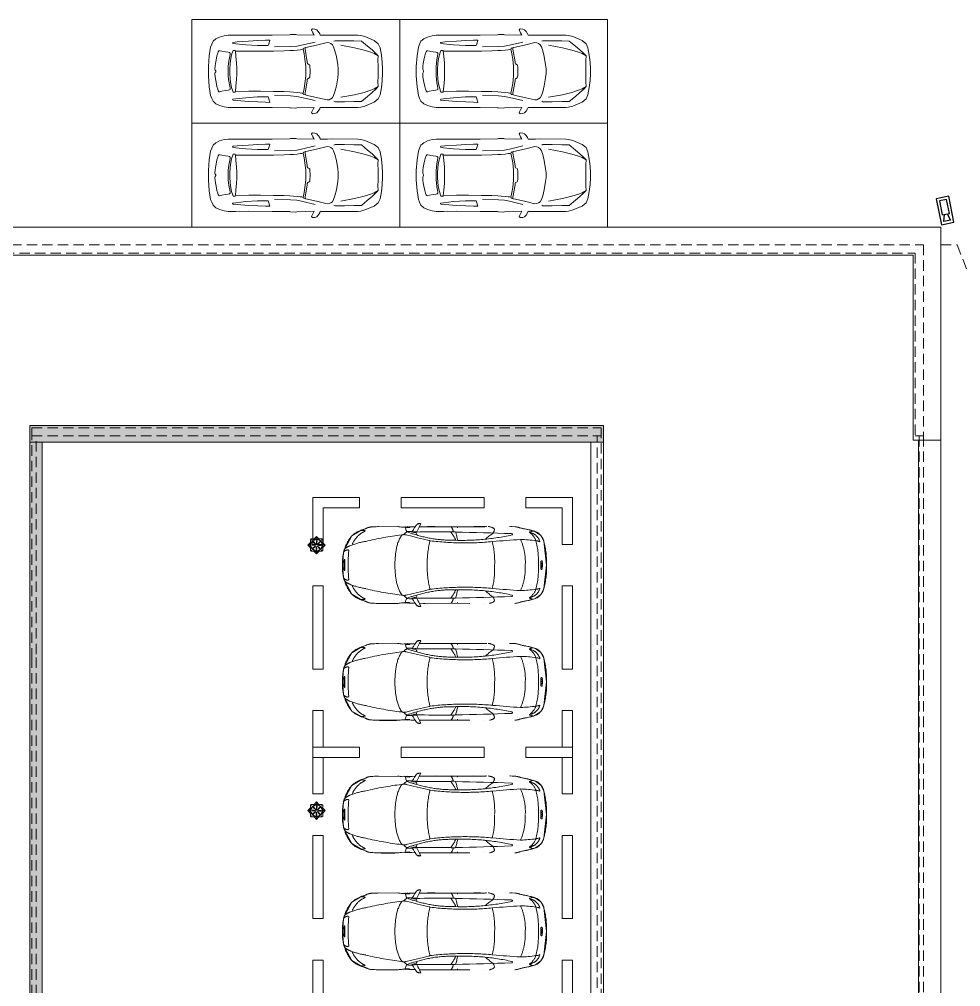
# Model space of a CAD drawing. Header units: metres. Extents: x -13933 to 152404, y -7861 to 21912.
# Drawn here: x 120472 to 122737, y 694 to 3021 of the extents above; entities that cross this region are included whole.
import ezdxf
from ezdxf.xclip import XClip

# ---------------------------------------------------------------- set-up
doc = ezdxf.new("R2010")
doc.units = ezdxf.units.M
doc.header["$LTSCALE"] = 100
doc.header["$MEASUREMENT"] = 0
doc.header["$XCLIPFRAME"] = 0
doc.linetypes.add('DOT2', pattern=[0.125, 0, -0.125])
doc.linetypes.add('HIDDEN', pattern=[0.375, 0.25, -0.125])
doc.layers.get('0').update_dxf_attribs({"color": 9, "lineweight": 9})
for name, color, linetype, lineweight in [('04', 9, 'Continuous', 9), ('06A', 9, 'Continuous', 9), ('06D', 9, 'Continuous', 9), ('20', 9, 'DOT2', 9), ('E-HARİCİ KAMERA', 7, 'Continuous', 30)]:
    doc.layers.add(name, color=color, linetype=linetype, lineweight=lineweight)

# ---------------------------------------------------------------- blocks, each defined once
blk = doc.blocks.new('p-araba-10')
for points in [[(-193.8, -2.4), (-193.8, 5.3), (-192.9, 22.2), (-191.1, 38.9), (-187.6, 56.6), (-183.4, 66.4), (-173.9, 74.2), (-151.3, 83.5), (-141.2, 86.3), (-134.5, 87.1), (-72.5, 87.3), (-61.4, 87), (-45.8, 86.8), (-44, 86.7), (-42.5, 90.5), (-39.1, 95.9), (-35.3, 99.6), (-31.2, 101.5), (-25.1, 101.9), (-22.6, 99.4), (-26, 92.8), (-28.4, 88.2), (-29.2, 86.7), (12.7, 87.6), (14.7, 88.4), (27.6, 88.2), (29.7, 87.5), (71.7, 87.1), (127.9, 86.7), (160, 87.2), (177.5, 87.1), (187.3, 85.7), (198.4, 82.4), (207, 78), (214.1, 72.2), (217.1, 65), (220, 58.1), (223.2, 37.3), (225, 11.2), (225, -11.2), (223.2, -37.3), (220, -58.1), (217.1, -65), (214.1, -72.2), (207, -78), (198.4, -82.4), (187.3, -85.7), (177.5, -87.1), (160, -87.2), (127.9, -86.7), (71.7, -87.1), (29.7, -87.5), (27.6, -88.2), (14.7, -88.4), (12.7, -87.6), (-29.2, -86.7), (-28.4, -88.2), (-26, -92.8), (-22.6, -99.4), (-25.1, -101.9), (-31.2, -101.5), (-35.3, -99.6), (-39.1, -95.9), (-42.5, -90.5), (-44, -86.7), (-45.8, -86.8), (-61.4, -87), (-72.5, -87.3), (-134.5, -87.1), (-141.2, -86.3), (-151.3, -83.5), (-173.9, -74.2), (-183.4, -66.4), (-187.6, -56.6), (-191.1, -38.9), (-192.9, -22.2), (-193.8, -5.3), (-193.8, 2.4)], [(-93, -62.5), (-126.3, -56.3), (-149.5, -50.6), (-165.5, -45.6), (-173.7, -42.3), (-183.5, -36.9), (-182.7, -25.6), (-183.2, -12.4), (-183.2, 0.2), (-183.2, 12.8), (-182.7, 26), (-183.5, 37.3), (-177.8, 43), (-168.5, 51.5), (-157.6, 60.6), (-142.7, 72.8), (-124.7, 73.2), (-102, 73.6), (-79.4, 73.7), (-76.8, 72.4)], [(66.2, 58.6), (27.5, 59.4), (12.7, 60.6), (0.9, 62.9), (-31.5, 70.4)], [(-93, 62.8), (-126.3, 56.7), (-149.5, 51), (-165.5, 45.9), (-173.7, 42.6), (-183.5, 37.3), (-182.7, 26), (-183.2, 12.8), (-183.2, 0.2), (-183.2, -12.4), (-182.7, -25.6), (-183.5, -36.9), (-177.8, -42.6), (-168.5, -51.2), (-157.6, -60.2), (-142.7, -72.5), (-124.7, -72.9), (-102, -73.2), (-79.4, -73.3), (-76.8, -72.1)], [(-8.3, -56.7), (-13.4, -57.9), (-38.1, -63.5), (-60.3, -68.8), (-64.9, -68.3), (-69.3, -66.4), (-73, -63.6), (-75.8, -58.3), (-79.1, -49.2), (-82.8, -35.3), (-86.1, -15.4), (-87, -5.3), (-87, 0.2), (-87, 5.7), (-86.1, 15.7), (-82.8, 35.6), (-79.1, 49.6), (-75.8, 58.7), (-73, 63.9), (-69.3, 66.8), (-64.9, 68.6), (-60.3, 69.2), (-38.1, 63.8), (-13.4, 58.2), (-8.3, 57)], [(-2.5, -52.9), (-3.1, -54.6), (-4.3, -55.5), (-8.3, -56.7), (-7.3, -54.5), (-7.2, -52.8), (-12.4, -22.8), (-12.7, -19.8), (-13.7, -17.7), (-17.5, -15.6), (-18.7, -14.2), (-19.1, -9.7), (-19.2, -3.2), (-19.2, 0.2), (-19.2, 3.5), (-19.1, 10), (-18.7, 14.5), (-17.5, 15.9), (-13.7, 18.1), (-12.7, 20.1), (-12.4, 23.1), (-7.2, 53.1), (-7.3, 54.8), (-8.3, 57), (-4.3, 55.8), (-3.1, 54.9), (-2.5, 53.3)], [(160.4, 48.6), (128, 48.3), (99.7, 48.3), (68.4, 48.6), (43.2, 49.2), (29.3, 49.7), (20.9, 50.2), (11.4, 51.1), (4.3, 52), (0.7, 52.6), (-2.5, 53.3), (-3.4, 49.8), (-4.9, 41.7), (-6.9, 29.6), (-9.1, 11.9), (-9.1, 2.6), (-9.1, 0.2), (-9.1, -2.2), (-9.1, -11.6), (-6.9, -29.3), (-4.9, -41.4), (-3.4, -49.4), (-2.5, -52.9), (0.7, -52.2), (4.3, -51.7), (11.4, -50.8), (20.9, -49.9), (29.3, -49.3), (43.2, -48.9), (68.4, -48.3), (99.7, -47.9), (128, -47.9), (160.4, -48.3)], [(66.2, -58.2), (27.5, -59), (12.7, -60.3), (0.9, -62.6), (-31.5, -70.1)]]:
    blk.add_lwpolyline(points)
for points in [[(159.5, 66.3), (166.1, 67.2), (167.1, 68.6), (165.9, 69.6), (156.3, 70.9), (128.7, 72.7), (106.1, 73.8), (87.7, 74.9), (77.7, 75), (77.4, 74.3), (80.3, 64), (81.1, 62.1), (83.3, 61.7), (106.9, 62), (135.6, 63.8)], [(169.6, -39.3), (171.3, -30.3), (172.9, -18.6), (173.8, -4.4), (173.8, 0.2), (173.8, 4.7), (172.9, 19), (171.3, 30.6), (169.6, 39.6), (166.8, 48.4), (165.8, 50.4), (160.6, 50.4), (160.4, 48.6), (159, 36.5), (157.5, 19.4), (157, 8.1), (157, 0.2), (157, -7.8), (157.5, -19.1), (159, -36.2), (160.4, -48.3), (160.6, -50.1), (165.8, -50.1), (166.8, -48.1)], [(174.1, -36.1), (175.5, -27.9), (176.6, -19.3), (177.4, -10.5), (177.5, -1.4), (177.5, 0.2), (177.5, 1.8), (177.4, 10.9), (176.6, 19.7), (175.5, 28.2), (174.1, 36.4), (173, 41.1), (173.2, 43.7), (174.5, 45.2), (178.1, 45.7), (184.1, 46.5), (193.2, 48.4), (197.4, 49.4), (199.8, 49.3), (201.7, 47.1), (202.6, 43.6), (204.7, 36.9), (206.7, 26.7), (208.2, 18.6), (209.1, 12.5), (209.7, 6.9), (209.5, 5), (208.6, 3), (207.7, 1.2), (207.7, 0.2), (207.7, -0.9), (208.6, -2.7), (208.6, -2.7), (209.5, -4.6), (209.7, -6.6), (209.1, -12.1), (208.2, -18.3), (206.7, -26.4), (204.7, -36.5), (202.6, -43.3), (201.7, -46.8), (199.8, -49), (197.4, -49.1), (193.2, -48.1), (184.1, -46.1), (178.1, -45.3), (174.5, -44.9), (173.2, -43.4), (173, -40.8)], [(159.5, -66), (166.1, -66.9), (167.1, -68.2), (165.9, -69.3), (156.3, -70.5), (128.7, -72.4), (106.1, -73.5), (87.7, -74.5), (77.7, -74.7), (77.4, -74), (80.3, -63.7), (81.1, -61.7), (83.3, -61.4), (106.9, -61.6), (135.6, -63.5)]]:
    blk.add_lwpolyline(points, close=True)
blk = doc.blocks.new('p-carpark_std')
at = {"layer": '06D'}
blk.add_lwpolyline([(-500, -125), (0, -125), (0, 125), (-500, 125)], close=True, dxfattribs=at)
at = {"layer": '04'}
blk.add_blockref('p-araba-10', (-265, 0), dxfattribs=at)
blk = doc.blocks.new('p-floor mark_01')
for points in [[(100, 587.5), (12.5, 587.5), (12.5, 500), (-12.5, 500), (-12.5, 612.5), (100, 612.5), (100, 587.5)], [(400, 587.5), (200, 587.5), (200, 612.5), (400, 612.5), (400, 587.5)], [(587.5, 500), (587.5, 587.5), (500, 587.5), (500, 612.5), (612.5, 612.5), (612.5, 500), (587.5, 500)], [(12.5, 400), (-12.5, 400), (-12.5, 200), (12.5, 200), (12.5, 400)], [(612.5, 200), (612.5, 400), (587.5, 400), (587.5, 200), (612.5, 200)], [(-12.5, 100), (-12.5, -12.5), (100, -12.5), (100, 12.5), (12.5, 12.5), (12.5, 100), (-12.5, 100)], [(500, 12.5), (587.5, 12.5), (587.5, 100), (612.5, 100), (612.5, -12.5), (500, -12.5), (500, 12.5)], [(200, 12.5), (200, -12.5), (400, -12.5), (400, 12.5), (200, 12.5)]]:
    blk.add_lwpolyline(points, close=True)
blk = doc.blocks.new('Group-321-1')
at = {"lineweight": 0}
for p, q in [((384783.04, 69371.037), (384783.045, 69371.03)), ((384784.412, 69370.333), (384784.402, 69370.333))]:
    blk.add_line(p, q, dxfattribs=at)
blk.add_lwpolyline([(384781.552, 69367.984), (384781.749, 69367.691), (384781.755, 69367.686), (384781.792, 69367.644), (384781.826, 69367.617), (384782.071, 69367.461), (384782.34, 69367.353), (384782.382, 69367.341), (384782.445, 69367.333), (384782.799, 69367.344), (384783.036, 69367.494), (384783.102, 69367.558), (384783.14, 69367.584), (384783.206, 69367.666), (384783.505, 69368.233), (384783.54, 69368.332), (384783.689, 69368.6), (384783.747, 69368.608), (384783.808, 69368.663), (384783.815, 69368.684), (384783.734, 69368.684), (384784.456, 69370.087), (384784.536, 69370.216), (384784.667, 69370.478), (384784.79, 69370.739), (384784.82, 69370.859), (384784.862, 69371.012), (384784.908, 69371.23), (384784.882, 69371.384), (384784.792, 69371.511), (384784.314, 69371.831), (384783.778, 69372.033), (384783.62, 69372.032), (384783.48, 69371.963), (384783.437, 69371.922), (384783.33, 69371.799), (384783.149, 69371.581), (384783.009, 69371.329), (384782.874, 69371.074), (384782.814, 69370.93), (384782.099, 69369.532), (384782.049, 69369.59), (384782.035, 69369.573), (384782.027, 69369.491), (384782.053, 69369.439), (384781.922, 69369.163), (384781.862, 69369.076), (384781.573, 69368.494), (384781.548, 69368.402), (384781.549, 69368.355), (384781.535, 69368.264), (384781.552, 69367.984)], close=True, dxfattribs=at)
for centre, radius, start, end in [((384783.7, 69371.691), 0.35, 77.5866, 129.0276), ((384783.366, 69370.122), 1.955, 60.966, 77.834), ((384782.538, 69372.337), 0.957, 316.2186, 325.7418), ((384784.32, 69371.045), 1.244, 132.4655, 142.7244), ((384783.72, 69371.827), 0.298, 161.3049, 177.7436), ((384783.508, 69371.841), 0.0862, 181.346, 189.6397), ((384783.428, 69371.828), 0.00442, 198.8504, 328.8627), ((384783.743, 69371.571), 0.403, 118.72, 140.7848), ((384783.624, 69371.454), 0.418, 82.5082, 117.4781), ((384786.16, 69370.1), 3.048, 144.4513, 151.4415), ((384783.68, 69371.64), 0.312, 79.0353, 114.6797), ((384783.891, 69371.749), 0.244, 127.2849, 150.4821), ((384783.134, 69369.637), 2.3, 61.7007, 76.2646), ((384783.737, 69371.941), 0.00701, 14.3074, 65.7877), ((384784.176, 69371.766), 0.0116, 115.4859, 202.8384), ((384784.205, 69371.78), 0.0437, 204.9366, 291.601), ((384784.183, 69371.753), 0.0264, 86.2513, 116.6), ((384784.18, 69371.717), 0.0619, 44.0406, 86.0686), ((384784.219, 69371.748), 0.0101, 111.9283, 196.7629), ((384784.245, 69371.755), 0.0368, 193.5155, 249.2754), ((384784.227, 69371.731), 0.0287, 93.4709, 113.7003), ((384784.216, 69371.751), 0.0129, 292.515, 43.913), ((384784.222, 69371.692), 0.0681, 58.3409, 87.3083), ((384784.267, 69371.727), 0.0153, 157.3959, 204.4647), ((384784.264, 69371.727), 0.0131, 105.2381, 152.0925), ((384784.24, 69371.721), 0.0339, 22.2897, 58.1662), ((384784.268, 69371.706), 0.0339, 67.4899, 103.3665), ((384784.259, 69371.729), 0.0131, 333.5636, 20.4181), ((384784.255, 69371.675), 0.0681, 38.3479, 67.3152), ((384783.478, 69370.064), 1.955, 47.8221, 64.6901), ((384793.527, 69365.622), 11.967, 150.1373, 152.8972), ((384783.608, 69371.273), 0.553, 133.0237, 146.1228), ((384800.106, 69364.196), 18.18, 156.135, 158.2411), ((384783.405, 69370.215), 1.343, 60.0174, 86.688), ((384783.22, 69369.593), 2.3, 49.3915, 63.9554), ((384784.251, 69371.761), 0.045, 244.6107, 282.6822), ((384784.294, 69371.739), 0.045, 202.974, 241.0454), ((384784.257, 69371.732), 0.0153, 281.1914, 328.2602), ((384784.292, 69371.73), 0.0368, 236.3807, 292.1406), ((384784.307, 69371.704), 0.0129, 81.7431, 193.1412), ((384784.336, 69371.712), 0.0437, 194.0551, 280.7195), ((384784.302, 69371.705), 0.0101, 288.8932, 13.7278), ((384784.284, 69371.702), 0.0287, 11.9558, 32.1852), ((384784.3, 69371.656), 0.0619, 39.5875, 81.6156), ((384784.342, 69371.681), 0.0116, 282.8177, 10.1702), ((384784.327, 69371.679), 0.0264, 9.0561, 39.4048), ((384784.559, 69371.251), 0.35, 356.6286, 48.0695), ((384865.048, 69325.719), 93.696, 150.80307, 151.62775), ((384777.872, 69372.853), 5.605, 330.8944, 345.1644), ((384783.275, 69371.424), 0.0159, 339.0039, 150.3983), ((384783.531, 69370.151), 1.343, 38.9682, 65.6387), ((384781.832, 69372.322), 3.048, 334.2146, 341.2049), ((384784.494, 69371.439), 0.244, 335.1741, 358.3712), ((384784.411, 69371.051), 0.418, 8.178, 43.1479), ((384784.74, 69371.426), 0.00701, 59.8685, 111.3487), ((384784.529, 69371.205), 0.312, 10.9765, 46.6208), ((384783.773, 69370.613), 1.01, 153.0695, 161.9186), ((384783.117, 69370.833), 0.319, 120.9729, 155.4756), ((384782.971, 69371.074), 0.0369, 91.8, 120.3439), ((384782.963, 69371.079), 0.0326, 45.4864, 78.5544), ((384782.849, 69370.933), 0.218, 28.7618, 50.9848), ((384784.829, 69371.109), 0.00442, 156.7934, 286.8057), ((384784.436, 69371.216), 0.403, 344.8714, 6.9361), ((384784.792, 69371.182), 0.0862, 296.0164, 304.3102), ((384784.657, 69371.346), 0.298, 307.9125, 324.3512), ((384783.672, 69371.378), 1.244, 342.9317, 353.1906), ((384822.941, 69349.52), 45.481, 151.9178, 153.8966), ((384776.607, 69373.583), 7.124, 326.0794, 338.1164), ((384784.151, 69371.138), 1.11, 185.593, 197.2706), ((384782.734, 69368.932), 2.053, 60.6822, 76.5032), ((384768.906, 69380.212), 18.18, 327.415, 329.5212), ((384784.272, 69370.932), 0.553, 339.5333, 352.6324), ((384785.761, 69370.683), 0.957, 159.9143, 169.4376), ((384782.88, 69368.858), 2.053, 49.1529, 64.974), ((384788.9, 69367.192), 5.605, 140.4918, 154.7617), ((384699.785, 69410.55), 93.696, 334.02838, 334.85305), ((384773.899, 69375.698), 11.967, 332.7589, 335.5189), ((384784.589, 69370.749), 0.0159, 335.2578, 146.6522), ((384790.23, 69366.59), 7.124, 147.5397, 159.5767), ((384821.188, 69350.013), 43.565, 152.4769, 153.5907), ((384780.105, 69371.445), 2.973, 314.8855, 333.6766), ((384782.496, 69369.975), 0.239, 70.6349, 104.3906), ((384782.729, 69369.208), 0.955, 86.6279, 100.516), ((384825.273, 69347.607), 48.303, 152.0551, 152.1719), ((384782.562, 69370.153), 0.00585, 151.7805, 223.8989), ((384782.403, 69368.692), 1.564, 74.9854, 82.5895), ((384783.846, 69371.294), 1.11, 288.3855, 300.0631), ((384784.439, 69370.117), 0.218, 74.6714, 96.8944), ((384783.639, 69370.681), 1.01, 323.7375, 332.5866), ((384784.201, 69370.276), 0.319, 330.1806, 4.6832), ((384784.491, 69370.295), 0.0326, 47.1018, 80.1697), ((384784.482, 69370.298), 0.0369, 5.3122, 33.8561), ((384743.67, 69390.211), 45.481, 331.7595, 333.7383), ((384782.878, 69368.448), 1.564, 43.0666, 50.6707), ((384795.179, 69363.075), 14.587, 154.1319, 155.3338), ((384782.099, 69369.526), 0.08, 143.4719, 205.3483), ((384782.92, 69369.911), 0.987, 205.182, 214.4777), ((384782.15, 69369.497), 0.138, 137.1664, 146.6022), ((384967.463, 69508.003), 231.379, 216.74162, 216.79401), ((384678.752, 69458.221), 136.451, 319.2526, 319.49259), ((384781.966, 69369.543), 0.249, 316.3484, 326.7202), ((384782.167, 69369.414), 0.0112, 312.8599, 34.8105), ((384782.515, 69369.582), 0.0186, 41.3859, 155.3161), ((384783.958, 69371.212), 2.159, 228.5422, 243.7224), ((384786.455, 69368.186), 2.973, 151.9795, 170.7706), ((384745.092, 69389.074), 43.565, 332.0654, 333.1793), ((384783.107, 69369.014), 0.955, 25.1401, 39.0282), ((384783.972, 69369.429), 0.00585, 261.7572, 333.8756), ((384740.756, 69390.991), 48.303, 333.4842, 333.601), ((384783.866, 69369.272), 0.239, 21.2655, 55.0212), ((384781.801, 69367.557), 1.667, 81.8864, 84.9423), ((384782.05, 69369.26), 0.0543, 255.4486, 293.8595), ((384791.145, 69364.805), 10.096, 153.3898, 154.1067), ((384782.065, 69369.212), 0.00351, 147.6525, 275.8013), ((384782.08, 69369.207), 0.00659, 121.6403, 166.7715), ((384782.315, 69369.202), 0.241, 178.3112, 202.8017), ((384781.444, 69369.969), 0.986, 309.9162, 319.8631), ((384782.124, 69369.363), 0.0209, 210.1338, 261.901), ((384782.122, 69369.345), 0.00941, 178.2704, 230.3207), ((384782.085, 69369.3), 0.0489, 5.7791, 50.9893), ((384782.132, 69369.396), 0.0541, 258.6932, 282.7156), ((384782.132, 69369.38), 0.0386, 287.1711, 347.5368), ((384782.151, 69369.374), 0.0194, 352.1473, 47.0793), ((384782.265, 69368.914), 0.484, 94.4328, 101.9444), ((384782.228, 69369.389), 0.00831, 38.2323, 92.0308), ((384784.019, 69371.181), 2.159, 241.9337, 257.114), ((384787.053, 69366.137), 5.965, 150.4859, 156.7365), ((384789.128, 69366.446), 7.519, 159.687, 166.3516), ((384783.028, 69368.324), 1.387, 142.8163, 147.1796), ((384782.082, 69369.055), 0.00481, 20.9384, 175.9317), ((384782.158, 69369.074), 0.0723, 153.7582, 202.5543), ((384782.858, 69369.503), 0.891, 210.0252, 235.5657), ((384782.272, 69369.026), 0.196, 137.8698, 155.4348), ((384916.043, 69336.417), 136.451, 166.16354, 166.40352), ((384783.536, 69369.058), 0.0186, 330.34, 84.2703), ((384783.627, 69370.502), 2.151, 233.7694, 242.9353), ((384783.546, 69368.712), 0.00831, 33.6253, 87.4238), ((384783.139, 69368.466), 0.484, 23.7117, 31.2233), ((384781.897, 69368.358), 0.352, 155.6746, 172.8272), ((384783.634, 69370.498), 2.151, 242.7208, 251.8868), ((384783.225, 69368.537), 0.196, 330.2214, 347.7863), ((384783.343, 69368.674), 0.241, 282.8545, 307.345), ((384783.485, 69368.487), 0.00659, 318.8847, 4.0158), ((384784.475, 69368.414), 0.986, 165.793, 175.74), ((384783.545, 69368.493), 0.0543, 191.7966, 230.2075), ((384783.497, 69368.477), 0.00351, 209.8549, 338.0036), ((384774.624, 69373.286), 10.096, 331.5495, 332.2663), ((384783.557, 69368.544), 0.0489, 74.6669, 119.8771), ((384770.867, 69375.555), 14.587, 330.3223, 331.5242), ((384783.595, 69368.629), 0.0386, 138.1193, 198.4851), ((384783.608, 69368.638), 0.0541, 202.9405, 226.9629), ((384783.579, 69368.641), 0.0194, 78.5769, 133.5088), ((384783.572, 69368.601), 0.00941, 255.3354, 307.3857), ((384783.586, 69368.613), 0.0209, 223.7551, 275.5224), ((384783.824, 69368.59), 0.249, 158.9359, 169.3077), ((384783.567, 69369.579), 0.987, 271.1784, 280.4742), ((384783.602, 69368.677), 0.0112, 90.8456, 172.7962), ((384788.197, 69600.022), 231.379, 268.86212, 268.91451), ((384783.732, 69368.687), 0.08, 280.3078, 342.1843), ((384783.68, 69368.712), 0.138, 339.054, 348.4897), ((384782.137, 69368.159), 0.611, 170.0439, 196.5991), ((384781.801, 69368.141), 0.281, 142.998, 163.907), ((384764.347, 69370.886), 17.387, 351.3262, 351.6313), ((384781.251, 69368.372), 0.299, 356.6067, 5.6602), ((384781.611, 69368.288), 0.0411, 126.4313, 146.9765), ((384781.589, 69368.318), 0.00398, 74.7912, 133.7856), ((384781.584, 69368.313), 0.0102, 1.6376, 54.3963), ((384781.501, 69368.301), 0.0949, 358.817, 7.3839), ((384782.201, 69368.289), 0.606, 179.0659, 219.4798), ((384777.132, 69372.603), 7.519, 319.3046, 325.9692), ((384783.272, 69369.29), 0.891, 250.0904, 275.6309), ((384783.331, 69368.472), 0.0723, 283.1018, 331.8979), ((384783.36, 69368.399), 0.00481, 309.7244, 104.7177), ((384782.215, 69368.742), 1.387, 338.4765, 342.8399), ((384782.307, 69367.298), 1.667, 40.7138, 43.7698), ((384783.574, 69367.651), 1.842, 162.0199, 174.3284), ((384778.091, 69370.738), 5.965, 328.9197, 335.1702), ((384782.317, 69368.285), 0.822, 201.4762, 226.3392), ((384782.119, 69367.795), 0.38, 174.3105, 196.6697), ((384781.937, 69367.809), 0.219, 213.4367, 228.8733), ((384781.863, 69367.709), 0.0958, 222.8673, 244.0075), ((384781.94, 69367.689), 0.145, 160.4215, 200.1828), ((384781.827, 69367.732), 0.0243, 63.7649, 169.9953), ((384781.83, 69367.649), 0.0272, 202.2018, 232.2843), ((384782.695, 69368.714), 1.4, 231.6246, 243.5204), ((384784.099, 69371.38), 4.274, 238.0489, 242.6341), ((384781.979, 69367.566), 0.00393, 106.148, 191.2356), ((384781.993, 69367.569), 0.0174, 192.4725, 226.4338), ((384781.984, 69367.548), 0.0228, 79.7433, 104.6743), ((384782.076, 69367.657), 0.139, 226.4813, 253.2418), ((384781.968, 69367.467), 0.105, 43.0274, 79.064), ((384784.073, 69371.394), 4.274, 243.022, 247.6072), ((384781.349, 69368.793), 1.842, 311.3278, 323.6363), ((384782.668, 69368.05), 0.606, 266.1764, 306.5902), ((384782.781, 69367.638), 0.281, 321.7491, 342.6581), ((384783.086, 69367.487), 0.0949, 118.2722, 126.8391), ((384795.185, 69355.056), 17.387, 134.0248, 134.33), ((384783.047, 69367.563), 0.0102, 71.2598, 124.0185), ((384783.011, 69367.569), 0.0411, 338.6796, 359.2249), ((384783.048, 69367.569), 0.00398, 351.8705, 50.8649), ((384783.29, 69367.326), 0.299, 119.996, 129.0494), ((384782.901, 69367.842), 0.352, 312.8289, 329.9815), ((384782.033, 69367.535), 0.00393, 108.0079, 193.0955), ((384782.046, 69367.539), 0.0174, 194.3324, 228.2937), ((384782.038, 69367.517), 0.0228, 81.6031, 106.5342), ((384782.126, 69367.63), 0.139, 228.3412, 255.1017), ((384782.043, 69367.546), 0.0229, 252.8528, 277.4764), ((384782.024, 69367.436), 0.105, 44.8873, 80.9239), ((384782.022, 69367.518), 0.0302, 24.4378, 42.4802), ((384782.046, 69367.528), 0.00493, 273.6822, 33.6822), ((384782.725, 69368.699), 1.4, 242.1358, 254.0316), ((384782.086, 69367.507), 0.00493, 90.1141, 210.1141), ((384782.102, 69367.515), 0.0229, 206.3199, 230.9435), ((384782.091, 69367.482), 0.0302, 81.316, 99.3585), ((384782.176, 69367.604), 0.139, 230.5544, 257.315), ((384782.097, 69367.517), 0.0229, 254.7126, 279.3362), ((384782.078, 69367.409), 0.105, 44.7323, 80.7688), ((384782.077, 69367.489), 0.0302, 26.2976, 44.3401), ((384782.1, 69367.5), 0.00493, 275.5421, 35.5421), ((384782.14, 69367.48), 0.00493, 91.9739, 211.9739), ((384782.156, 69367.488), 0.0229, 208.1798, 232.8034), ((384782.146, 69367.455), 0.0302, 83.1759, 101.2183), ((384782.227, 69367.58), 0.139, 232.4143, 259.1748), ((384782.149, 69367.486), 0.0174, 257.3624, 291.3237), ((384782.136, 69367.381), 0.105, 46.5921, 82.6287), ((384782.136, 69367.467), 0.0228, 19.1219, 44.053), ((384782.154, 69367.473), 0.00393, 292.5606, 17.6483), ((384782.204, 69367.46), 0.0174, 259.2223, 293.1836), ((384782.192, 69367.441), 0.0228, 20.9818, 45.9129), ((384782.21, 69367.448), 0.00393, 294.4205, 19.5081), ((384782.394, 69367.436), 0.0958, 241.6486, 262.7889), ((384782.364, 69367.375), 0.0272, 253.3718, 283.4544), ((384782.332, 69367.488), 0.145, 285.4734, 325.2346), ((384782.432, 69367.554), 0.219, 256.7829, 272.2195), ((384782.315, 69367.695), 0.38, 288.9864, 311.3457), ((384782.433, 69367.421), 0.0243, 315.6609, 61.8912), ((384782.598, 69368.141), 0.822, 259.3169, 284.18), ((384782.599, 69367.922), 0.611, 289.0571, 315.6122)]:
    blk.add_arc(centre, radius, start, end, dxfattribs=at)
blk = doc.blocks.new('Group-322-1')
for p, q in [((384781.297, 69370.16), (384781.27, 69370.092)), ((384781.331, 69370.21), (384781.297, 69370.16)), ((384781.574, 69369.974), (384781.331, 69370.21)), ((384781.162, 69369.973), (384781.141, 69369.938)), ((384781.141, 69369.938), (384781.692, 69369.435)), ((384781.199, 69370.005), (384781.162, 69369.973)), ((384781.235, 69370.037), (384781.199, 69370.005)), ((384781.784, 69369.471), (384781.2, 69370.004)), ((384781.256, 69370.017), (384781.235, 69370.037)), ((384781.27, 69370.092), (384781.256, 69370.017)), ((384781.962, 69369.394), (384781.256, 69370.017)), ((384781.256, 69370.017), (384781.275, 69369.999)), ((384781.654, 69369.869), (384781.574, 69369.974)), ((384781.782, 69369.661), (384781.654, 69369.869)), ((384781.944, 69369.425), (384781.782, 69369.661)), ((384781.618, 69369.395), (384781.623, 69369.411)), ((384781.623, 69369.411), (384781.792, 69369.469)), ((384781.792, 69369.469), (384781.801, 69369.465)), ((384781.801, 69369.465), (384781.832, 69369.419)), ((384781.824, 69369.445), (384781.838, 69369.456)), ((384781.832, 69369.419), (384781.873, 69369.405)), ((384781.838, 69369.456), (384781.862, 69369.443)), ((384781.862, 69369.443), (384781.899, 69369.418)), ((384781.899, 69369.418), (384781.921, 69369.385)), ((384781.986, 69369.36), (384781.944, 69369.425)), ((384781.649, 69369.362), (384781.618, 69369.395)), ((384781.689, 69369.359), (384781.649, 69369.362)), ((384781.794, 69369.385), (384781.689, 69369.359)), ((384781.766, 69369.381), (384781.946, 69369.218)), ((384781.823, 69369.391), (384781.794, 69369.385)), ((384781.889, 69369.363), (384781.823, 69369.391)), ((384781.908, 69369.362), (384781.889, 69369.363)), ((384781.918, 69369.372), (384781.908, 69369.362)), ((384781.969, 69369.308), (384781.911, 69369.361)), ((384781.921, 69369.385), (384781.918, 69369.372)), ((384781.963, 69369.23), (384782.008, 69369.309)), ((384781.966, 69369.236), (384781.97, 69369.326)), ((384781.97, 69369.326), (384781.986, 69369.36)), ((384781.998, 69369.329), (384781.977, 69369.348)), ((384782.008, 69369.309), (384781.998, 69369.329))]:
    blk.add_line(p, q)
blk.add_lwpolyline([(384781.331, 69370.21), (384781.574, 69369.974), (384781.654, 69369.869), (384781.782, 69369.661), (384781.944, 69369.425), (384781.986, 69369.36), (384781.98, 69369.346), (384781.998, 69369.329), (384782.008, 69369.309), (384781.966, 69369.236), (384781.946, 69369.218), (384781.769, 69369.379), (384781.689, 69369.359), (384781.649, 69369.362), (384781.618, 69369.395), (384781.623, 69369.411), (384781.692, 69369.435), (384781.141, 69369.938), (384781.162, 69369.973), (384781.199, 69370.005), (384781.235, 69370.037), (384781.256, 69370.017), (384781.27, 69370.092), (384781.297, 69370.16)], close=True)
blk = doc.blocks.new('Group-323-1')
for p, q in [((384783.571, 69368.405), (384783.609, 69368.488)), ((384783.609, 69368.488), (384783.631, 69368.491)), ((384783.631, 69368.491), (384783.659, 69368.485)), ((384783.645, 69368.467), (384783.663, 69368.5)), ((384783.663, 69368.5), (384783.74, 69368.503)), ((384783.705, 69368.5), (384784.623, 69368.289)), ((384783.74, 69368.503), (384784.026, 69368.509)), ((384784.026, 69368.509), (384784.27, 69368.527)), ((384784.27, 69368.527), (384784.402, 69368.523)), ((384784.402, 69368.523), (384784.736, 69368.463)), ((384783.808, 69368.333), (384783.571, 69368.385)), ((384783.575, 69368.411), (384783.645, 69368.467)), ((384783.631, 69368.456), (384783.707, 69368.44)), ((384783.713, 69368.451), (384783.71, 69368.438)), ((384783.71, 69368.438), (384783.722, 69368.423)), ((384783.722, 69368.461), (384783.713, 69368.451)), ((384783.761, 69368.463), (384783.722, 69368.461)), ((384783.722, 69368.423), (384783.784, 69368.385)), ((384783.804, 69368.448), (384783.761, 69368.463)), ((384783.802, 69368.409), (384783.766, 69368.434)), ((384783.784, 69368.385), (384783.795, 69368.358)), ((384783.795, 69368.358), (384783.836, 69368.258)), ((384783.856, 69368.411), (384783.802, 69368.409)), ((384783.828, 69368.435), (384783.804, 69368.448)), ((384783.827, 69368.418), (384783.828, 69368.435)), ((384783.836, 69368.258), (384783.861, 69368.227)), ((384783.865, 69368.406), (384783.856, 69368.411)), ((384783.916, 69368.234), (384783.865, 69368.406)), ((384783.871, 69368.4), (384784.645, 69368.236)), ((384784.626, 69368.15), (384783.896, 69368.304)), ((384784.623, 69368.289), (384784.597, 69368.295)), ((384784.675, 69368.344), (384784.623, 69368.289)), ((384784.623, 69368.289), (384784.651, 69368.284)), ((384784.651, 69368.284), (384784.646, 69368.236)), ((384784.715, 69368.406), (384784.675, 69368.344)), ((384784.736, 69368.463), (384784.715, 69368.406)), ((384783.861, 69368.227), (384783.906, 69368.221)), ((384783.906, 69368.221), (384783.916, 69368.234)), ((384784.642, 69368.187), (384784.626, 69368.15)), ((384784.646, 69368.236), (384784.642, 69368.187))]:
    blk.add_line(p, q)
blk.add_lwpolyline([(384783.629, 69368.491), (384783.656, 69368.486), (384783.663, 69368.5), (384784.026, 69368.509), (384784.27, 69368.527), (384784.402, 69368.523), (384784.736, 69368.463), (384784.715, 69368.406), (384784.675, 69368.344), (384784.623, 69368.289), (384784.651, 69368.284), (384784.642, 69368.187), (384784.626, 69368.15), (384783.896, 69368.304), (384783.916, 69368.234), (384783.906, 69368.221), (384783.861, 69368.227), (384783.836, 69368.258), (384783.805, 69368.334), (384783.571, 69368.385)], close=True)
blk = doc.blocks.new('Group-324-1')
for p, q in [((384781.773, 69371.05), (384781.703, 69371.012)), ((384782.537, 69370.334), (384781.773, 69371.05)), ((384781.652, 69370.974), (384781.65, 69370.95)), ((384781.65, 69370.95), (384781.701, 69370.882)), ((384781.703, 69371.012), (384781.652, 69370.974)), ((384781.701, 69370.882), (384782.437, 69370.206)), ((384782.494, 69370.288), (384781.725, 69371.016)), ((384781.806, 69371.015), (384782.032, 69371)), ((384782.032, 69371), (384782.15, 69371.001)), ((384782.15, 69371.001), (384782.614, 69370.557)), ((384782.554, 69370.462), (384782.508, 69370.36)), ((384782.614, 69370.557), (384782.554, 69370.462))]:
    blk.add_line(p, q)
blk.add_lwpolyline([(384782.614, 69370.557), (384782.15, 69371.001), (384782.032, 69371), (384781.811, 69371.015), (384781.773, 69371.05), (384781.703, 69371.012), (384781.652, 69370.974), (384781.65, 69370.95), (384781.701, 69370.882), (384782.437, 69370.206), (384782.513, 69370.356), (384782.508, 69370.36), (384782.554, 69370.462)], close=True)
blk = doc.blocks.new('Group-325-1')
for p, q in [((384784.27, 69369.709), (384784.228, 69369.605)), ((384784.901, 69369.59), (384784.27, 69369.709)), ((384784.121, 69369.455), (384785.161, 69369.254)), ((384784.133, 69369.516), (384785.16, 69369.313)), ((384784.228, 69369.605), (384784.171, 69369.507)), ((384784.969, 69369.494), (384784.901, 69369.59)), ((384785.113, 69369.319), (384784.969, 69369.494)), ((384785.066, 69369.156), (384784.088, 69369.361)), ((384785.16, 69369.313), (384785.171, 69369.234)), ((384785.171, 69369.234), (384785.169, 69369.17)), ((384785.151, 69369.154), (384785.066, 69369.156)), ((384785.169, 69369.17), (384785.151, 69369.154))]:
    blk.add_line(p, q)
blk.add_lwpolyline([(384784.27, 69369.709), (384784.901, 69369.59), (384784.969, 69369.494), (384785.11, 69369.323), (384785.16, 69369.313), (384785.171, 69369.234), (384785.169, 69369.17), (384785.151, 69369.154), (384785.066, 69369.156), (384784.088, 69369.361), (384784.137, 69369.452), (384784.166, 69369.509), (384784.172, 69369.508), (384784.228, 69369.605)], close=True)
blk = doc.blocks.new('p-audi_arac')
at = {"layer": '06D', "lineweight": 0, "flags": 128}
blk.add_lwpolyline([(695.6, 0.8), (-4.4, 0.8), (-4.4, 400.8), (695.6, 400.8)], close=True, dxfattribs=at)
at = {"layer": '04', "xscale": 100, "yscale": 100, "zscale": 100, "rotation": 117.1763778173342}
for name in ['Group-321-1', 'Group-325-1', 'Group-323-1', 'Group-324-1', 'Group-322-1']:
    blk.add_blockref(name, (23745751, -31061967.8), dxfattribs=at)
blk = doc.blocks.new('p-suzgec')
at = {"ltscale": 25}
for p, q in [((-21.1, 0), (-15.5, 5.7)), ((-15.5, -5.7), (-21.1, 0)), ((-15.5, 5.7), (-15.2, 5.9)), ((-15.5, -5.7), (-15.5, 5.7)), ((-13.2, 15), (-15.2, 13)), ((-15.2, 13), (-15.2, -13)), ((12.8, 15), (-13.2, 15)), ((-10.5, 1.2), (-3.4, 0.3)), ((-6.1, 15), (-5.9, 15.2)), ((-5.9, 12.3), (-6, 12.5)), ((-5.9, 15.2), (-0.2, 20.9)), ((-5.9, 15.2), (5.4, 15.2)), ((-5.8, 12), (-5.9, 12.3)), ((-5.1, 12.9), (-5, 12.7)), ((-5, 12.7), (-4.8, 12.4)), ((-3.3, 0.2), (-3.4, 0.3)), ((-0.2, 0), (-0.5, 0)), ((-0.2, 20.9), (5.4, 15.2)), ((-0.2, 0), (-0.2, 0.2)), ((-0.2, 0), (0, 0)), ((-0.2, 0), (-0.2, -0.2)), ((0.9, 10.2), (0, 3.1)), ((0, 3), (0, 3.1)), ((5.4, 15.2), (5.6, 15)), ((12.1, 5.6), (12.3, 5.7)), ((12.6, 4.8), (12.5, 4.7)), ((14.8, 13), (12.8, 15)), ((14.8, -13), (14.8, 13)), ((14.8, 5.9), (15, 5.7)), ((15, 5.7), (15, -5.7)), ((15, 5.7), (20.6, 0)), ((20.6, 0), (15, -5.7)), ((-15.2, -5.9), (-15.5, -5.7)), ((-15.2, -13), (-13.2, -15)), ((-13.2, -15), (12.8, -15)), ((-13.1, -4.8), (-13, -4.7)), ((-13, -4.7), (-12.6, -4.6)), ((-12.6, -5.6), (-12.8, -5.7)), ((-12.2, -5.5), (-12.6, -5.6)), ((-5.9, -15.2), (-6.1, -15)), ((5.4, -15.2), (-5.9, -15.2)), ((-0.2, -20.9), (-5.9, -15.2)), ((-1.4, -10.2), (-0.5, -3.1)), ((-0.5, -3), (-0.5, -3.1)), ((5.4, -15.2), (-0.2, -20.9)), ((2.8, -0.2), (2.9, -0.3)), ((10, -1.2), (2.9, -0.3)), ((4.5, -12.7), (4.3, -12.4)), ((4.6, -12.9), (4.5, -12.7)), ((5.3, -12), (5.4, -12.3)), ((5.4, -12.3), (5.5, -12.5)), ((5.6, -15), (5.4, -15.2)), ((12.8, -15), (14.8, -13)), ((15, -5.7), (14.8, -5.9))]:
    blk.add_line(p, q, dxfattribs=at)
for centre, radius in [((-17.9, 0), 0.4), ((-17.9, 0), 0.358), ((-0.2, 0), 14.3), ((-12.8, 12.5), 0.3), ((-0.2, 17.7), 0.4), ((-0.2, 17.7), 0.358), ((12.2, 12.5), 0.3), ((17.4, 0), 0.4), ((17.4, 0), 0.358), ((-12.8, -12.5), 0.3), ((-0.2, -17.7), 0.4), ((-0.2, -17.7), 0.358), ((12.2, -12.5), 0.3)]:
    blk.add_circle(centre, radius, dxfattribs=at)
for radius, start, end in [(13.5, 114.6147, 200.3853), (13.8, 110.4176, 114.5824), (13.7, 110.4084, 114.5916), (13.3, 110.3378, 114.6622), (13.2, 110.3292, 114.6708), (13.5, 24.6147, 110.3853), (13.6, 294.6147, 20.3853), (13.2, 20.3292, 24.6708), (13.3, 20.3378, 24.6622), (13.7, 20.4084, 24.5916), (13.8, 20.4176, 24.5824), (13.7, 200.4084, 204.5916), (13.8, 200.4176, 204.5824), (13.3, 200.3378, 204.6622), (13.2, 200.3292, 204.6708), (13.5, 204.6147, 290.3853), (13.2, 290.3292, 294.6708), (13.3, 290.3378, 294.6622), (13.7, 290.4084, 294.5916), (13.8, 290.4176, 294.5824)]:
    blk.add_arc((-0.2, 0), radius, start, end, dxfattribs=at)
for points, knots in [([(-10.5, -0.3), (-10.6, -0.3), (-10.7, -0.3), (-10.9, -0.2), (-11, -0.2), (-11.1, 0), (-11.2, 0.1), (-11.2, 0.3), (-11.2, 0.4), (-11.2, 0.6), (-11.2, 0.7), (-11.1, 0.9), (-11.1, 1), (-10.9, 1.1), (-10.8, 1.1), (-10.6, 1.2), (-10.5, 1.2), (-10.4, 1.2)], [2.169268, 2.169268, 2.169268, 2.169268, 2.468107, 2.468107, 2.768207, 2.768207, 3.065525, 3.065525, 3.362844, 3.362844, 3.660162, 3.660162, 3.95748, 3.95748, 4.257581, 4.257581, 4.55635, 4.55635, 4.55635, 4.55635]), ([(-7.7, 7), (-7.8, 7.1), (-7.8, 7.2), (-7.9, 7.4), (-7.9, 7.5), (-7.9, 7.7), (-7.9, 7.8), (-7.8, 8), (-7.8, 8), (-7.6, 8.2), (-7.5, 8.2), (-7.3, 8.3), (-7.2, 8.3), (-7, 8.3), (-6.9, 8.3), (-6.7, 8.2), (-6.6, 8.1), (-6.6, 8)], [2.169268, 2.169268, 2.169268, 2.169268, 2.468107, 2.468107, 2.768207, 2.768207, 3.065525, 3.065525, 3.362844, 3.362844, 3.660162, 3.660162, 3.95748, 3.95748, 4.257581, 4.257581, 4.55635, 4.55635, 4.55635, 4.55635]), ([(-3.5, 0.4), (-3.5, 0.4), (-3.5, 0.4), (-3.5, 0.4), (-3.4, 0.4), (-3.4, 0.4), (-3.4, 0.3), (-3.3, 0.3), (-3.3, 0.3), (-3.3, 0.3), (-3.3, 0.2), (-3.2, 0.2), (-3.2, 0.1), (-3.3, 0.1), (-3.3, 0), (-3.3, 0), (-3.3, -0.1), (-3.4, -0.1), (-3.4, -0.1), (-3.5, -0.1), (-3.5, -0.1), (-3.5, -0.1), (-3.5, -0.1)], [-0.0013985, -0.0013985, -0.0013985, -0.0013985, 0, 0, 0, 0.0909291, 0.0909291, 0.1818582, 0.1818582, 0.2711248, 0.2711248, 0.3603915, 0.3603915, 0.4496581, 0.4496581, 0.5389247, 0.5389247, 0.6298538, 0.6298538, 0.7207829, 0.7207829, 0.7401198, 0.7401198, 0.7401198, 0.7401198]), ([(-2.2, 2.6), (-2.2, 2.6), (-2.2, 2.6), (-2.2, 2.6), (-2.2, 2.5), (-2.2, 2.5), (-2.2, 2.4), (-2.2, 2.4), (-2.2, 2.3), (-2.2, 2.3), (-2.2, 2.3), (-2.3, 2.2), (-2.3, 2.2), (-2.3, 2.2), (-2.4, 2.2), (-2.4, 2.1), (-2.5, 2.1), (-2.5, 2.2), (-2.6, 2.2), (-2.6, 2.2), (-2.6, 2.2), (-2.6, 2.2), (-2.6, 2.2)], [-0.0013985, -0.0013985, -0.0013985, -0.0013985, 0, 0, 0, 0.0909291, 0.0909291, 0.1818582, 0.1818582, 0.2711248, 0.2711248, 0.3603915, 0.3603915, 0.4496581, 0.4496581, 0.5389247, 0.5389247, 0.6298538, 0.6298538, 0.7207829, 0.7207829, 0.7401198, 0.7401198, 0.7401198, 0.7401198]), ([(-0.6, 10.2), (-0.6, 10.3), (-0.5, 10.4), (-0.5, 10.6), (-0.4, 10.7), (-0.3, 10.8), (-0.2, 10.9), (0, 11), (0.1, 11), (0.3, 11), (0.4, 11), (0.6, 10.9), (0.7, 10.8), (0.8, 10.7), (0.9, 10.6), (0.9, 10.4), (1, 10.3), (0.9, 10.2)], [2.169268, 2.169268, 2.169268, 2.169268, 2.468107, 2.468107, 2.768207, 2.768207, 3.065525, 3.065525, 3.362844, 3.362844, 3.660162, 3.660162, 3.95748, 3.95748, 4.257581, 4.257581, 4.55635, 4.55635, 4.55635, 4.55635]), ([(0.1, 3.2), (0.1, 3.2), (0.1, 3.2), (0.1, 3.2), (0.1, 3.2), (0.1, 3.2), (0.1, 3.1), (0.1, 3.1), (0, 3), (0, 3), (-0.1, 3), (-0.1, 3), (-0.2, 3), (-0.2, 3), (-0.2, 3), (-0.3, 3), (-0.3, 3.1), (-0.3, 3.1), (-0.4, 3.2), (-0.4, 3.2), (-0.4, 3.2), (-0.4, 3.3), (-0.4, 3.3)], [-0.0013985, -0.0013985, -0.0013985, -0.0013985, 0, 0, 0, 0.0909291, 0.0909291, 0.1818582, 0.1818582, 0.2711248, 0.2711248, 0.3603915, 0.3603915, 0.4496581, 0.4496581, 0.5389247, 0.5389247, 0.6298538, 0.6298538, 0.7207829, 0.7207829, 0.7401198, 0.7401198, 0.7401198, 0.7401198]), ([(2.3, 2), (2.3, 2), (2.3, 2), (2.3, 2), (2.3, 2), (2.2, 2), (2.2, 1.9), (2.2, 1.9), (2.1, 1.9), (2.1, 2), (2, 2), (2, 2), (1.9, 2), (1.9, 2.1), (1.9, 2.1), (1.9, 2.2), (1.9, 2.2), (1.9, 2.3), (1.9, 2.3), (1.9, 2.3), (2, 2.4), (2, 2.4), (2, 2.4)], [-0.0013985, -0.0013985, -0.0013985, -0.0013985, 0, 0, 0, 0.0909291, 0.0909291, 0.1818582, 0.1818582, 0.2711248, 0.2711248, 0.3603915, 0.3603915, 0.4496581, 0.4496581, 0.5389247, 0.5389247, 0.6298538, 0.6298538, 0.7207829, 0.7207829, 0.7401198, 0.7401198, 0.7401198, 0.7401198]), ([(3, -0.4), (3, -0.4), (3, -0.4), (3, -0.4), (2.9, -0.4), (2.9, -0.4), (2.9, -0.3), (2.8, -0.3), (2.8, -0.3), (2.8, -0.3), (2.8, -0.2), (2.7, -0.2), (2.7, -0.1), (2.8, -0.1), (2.8, 0), (2.8, 0), (2.8, 0.1), (2.9, 0.1), (2.9, 0.1), (3, 0.1), (3, 0.1), (3, 0.1), (3, 0.1)], [-0.0013985, -0.0013985, -0.0013985, -0.0013985, 0, 0, 0, 0.0909291, 0.0909291, 0.1818582, 0.1818582, 0.2711248, 0.2711248, 0.3603915, 0.3603915, 0.4496581, 0.4496581, 0.5389247, 0.5389247, 0.6298538, 0.6298538, 0.7207829, 0.7207829, 0.7401198, 0.7401198, 0.7401198, 0.7401198]), ([(6.8, 7.4), (6.8, 7.5), (6.9, 7.6), (7.1, 7.7), (7.2, 7.7), (7.4, 7.7), (7.5, 7.7), (7.7, 7.6), (7.8, 7.5), (7.9, 7.4), (8, 7.3), (8.1, 7.1), (8.1, 7), (8, 6.8), (8, 6.7), (7.9, 6.5), (7.8, 6.4), (7.8, 6.3)], [2.169268, 2.169268, 2.169268, 2.169268, 2.468107, 2.468107, 2.768207, 2.768207, 3.065525, 3.065525, 3.362844, 3.362844, 3.660162, 3.660162, 3.95748, 3.95748, 4.257581, 4.257581, 4.55635, 4.55635, 4.55635, 4.55635]), ([(10, 0.3), (10.1, 0.3), (10.2, 0.3), (10.4, 0.2), (10.5, 0.2), (10.6, 0), (10.7, -0.1), (10.7, -0.3), (10.7, -0.4), (10.7, -0.6), (10.7, -0.7), (10.6, -0.9), (10.6, -1), (10.4, -1.1), (10.3, -1.1), (10.1, -1.2), (10, -1.2), (9.9, -1.2)], [2.169268, 2.169268, 2.169268, 2.169268, 2.468107, 2.468107, 2.768207, 2.768207, 3.065525, 3.065525, 3.362844, 3.362844, 3.660162, 3.660162, 3.95748, 3.95748, 4.257581, 4.257581, 4.55635, 4.55635, 4.55635, 4.55635]), ([(-7.3, -7.4), (-7.3, -7.5), (-7.4, -7.6), (-7.6, -7.7), (-7.7, -7.7), (-7.9, -7.7), (-8, -7.7), (-8.2, -7.6), (-8.3, -7.5), (-8.4, -7.4), (-8.5, -7.3), (-8.6, -7.1), (-8.6, -7), (-8.5, -6.8), (-8.5, -6.7), (-8.4, -6.5), (-8.3, -6.4), (-8.3, -6.3)], [2.169268, 2.169268, 2.169268, 2.169268, 2.468107, 2.468107, 2.768207, 2.768207, 3.065525, 3.065525, 3.362844, 3.362844, 3.660162, 3.660162, 3.95748, 3.95748, 4.257581, 4.257581, 4.55635, 4.55635, 4.55635, 4.55635]), ([(-2.8, -2), (-2.8, -2), (-2.8, -2), (-2.8, -2), (-2.8, -2), (-2.7, -2), (-2.7, -1.9), (-2.7, -1.9), (-2.6, -1.9), (-2.6, -2), (-2.5, -2), (-2.5, -2), (-2.4, -2), (-2.4, -2.1), (-2.4, -2.1), (-2.4, -2.2), (-2.4, -2.2), (-2.4, -2.3), (-2.4, -2.3), (-2.4, -2.3), (-2.5, -2.4), (-2.5, -2.4), (-2.5, -2.4)], [-0.0013985, -0.0013985, -0.0013985, -0.0013985, 0, 0, 0, 0.0909291, 0.0909291, 0.1818582, 0.1818582, 0.2711248, 0.2711248, 0.3603915, 0.3603915, 0.4496581, 0.4496581, 0.5389247, 0.5389247, 0.6298538, 0.6298538, 0.7207829, 0.7207829, 0.7401198, 0.7401198, 0.7401198, 0.7401198]), ([(0.1, -10.2), (0.1, -10.3), (0, -10.4), (0, -10.6), (-0.1, -10.7), (-0.2, -10.8), (-0.3, -10.9), (-0.5, -11), (-0.6, -11), (-0.8, -11), (-0.9, -11), (-1.1, -10.9), (-1.2, -10.8), (-1.3, -10.7), (-1.4, -10.6), (-1.4, -10.4), (-1.5, -10.3), (-1.4, -10.2)], [2.169268, 2.169268, 2.169268, 2.169268, 2.468107, 2.468107, 2.768207, 2.768207, 3.065525, 3.065525, 3.362844, 3.362844, 3.660162, 3.660162, 3.95748, 3.95748, 4.257581, 4.257581, 4.55635, 4.55635, 4.55635, 4.55635]), ([(-0.6, -3.2), (-0.6, -3.2), (-0.6, -3.2), (-0.6, -3.2), (-0.6, -3.2), (-0.6, -3.2), (-0.6, -3.1), (-0.6, -3.1), (-0.5, -3), (-0.5, -3), (-0.4, -3), (-0.4, -3), (-0.4, -3), (-0.3, -3), (-0.3, -3), (-0.2, -3), (-0.2, -3.1), (-0.2, -3.1), (-0.2, -3.2), (-0.1, -3.2), (-0.1, -3.2), (-0.1, -3.3), (-0.1, -3.3)], [-0.0013985, -0.0013985, -0.0013985, -0.0013985, 0, 0, 0, 0.0909291, 0.0909291, 0.1818582, 0.1818582, 0.2711248, 0.2711248, 0.3603915, 0.3603915, 0.4496581, 0.4496581, 0.5389247, 0.5389247, 0.6298538, 0.6298538, 0.7207829, 0.7207829, 0.7401198, 0.7401198, 0.7401198, 0.7401198]), ([(1.7, -2.6), (1.7, -2.6), (1.7, -2.6), (1.7, -2.6), (1.7, -2.5), (1.7, -2.5), (1.7, -2.4), (1.7, -2.4), (1.7, -2.3), (1.7, -2.3), (1.7, -2.3), (1.8, -2.2), (1.8, -2.2), (1.8, -2.2), (1.9, -2.2), (1.9, -2.1), (2, -2.1), (2, -2.2), (2.1, -2.2), (2.1, -2.2), (2.1, -2.2), (2.1, -2.2), (2.1, -2.2)], [-0.0013985, -0.0013985, -0.0013985, -0.0013985, 0, 0, 0, 0.0909291, 0.0909291, 0.1818582, 0.1818582, 0.2711248, 0.2711248, 0.3603915, 0.3603915, 0.4496581, 0.4496581, 0.5389247, 0.5389247, 0.6298538, 0.6298538, 0.7207829, 0.7207829, 0.7401198, 0.7401198, 0.7401198, 0.7401198]), ([(7.2, -7), (7.3, -7.1), (7.3, -7.2), (7.4, -7.4), (7.4, -7.5), (7.4, -7.7), (7.4, -7.8), (7.3, -8), (7.3, -8), (7.1, -8.2), (7, -8.2), (6.8, -8.3), (6.7, -8.3), (6.5, -8.3), (6.4, -8.3), (6.2, -8.2), (6.1, -8.1), (6.1, -8)], [2.169268, 2.169268, 2.169268, 2.169268, 2.468107, 2.468107, 2.768207, 2.768207, 3.065525, 3.065525, 3.362844, 3.362844, 3.660162, 3.660162, 3.95748, 3.95748, 4.257581, 4.257581, 4.55635, 4.55635, 4.55635, 4.55635])]:
    blk.add_open_spline(points, degree=3, knots=knots, dxfattribs=at)
for points, weights in [([(-10.4, 1.2), (-5.1, 0.6), (-3.5, 0.4)], [1.04357122072, 1.19470433147, 1]), ([(-2.6, 2.2), (-3.9, 3.4), (-7.7, 7)], [1, 1.19289012244, 1.04336959178]), ([(-6.6, 8), (-3.3, 3.9), (-2.2, 2.6)], [1.04357122128, 1.19470433435, 1]), ([(-0.4, 3.3), (-0.4, 4.9), (-0.6, 10.2)], [1, 1.1928901223, 1.04336959175]), ([(0.9, 10.2), (0.3, 4.9), (0.1, 3.2)], [1.04357122043, 1.19470432993, 1]), ([(2, 2.4), (3.1, 3.6), (6.8, 7.4)], [1, 1.19289012017, 1.04336959134]), ([(7.8, 6.3), (3.6, 3), (2.3, 2)], [1.04357122006, 1.19470432802, 1]), ([(11.7, 5.5), (11.9, 5.6), (12.1, 5.6)], [1.02554744525, 1.0127799804, 1]), ([(12.5, 4.7), (12.3, 4.7), (12.1, 4.6)], [1, 1.0127799804, 1.02554744526]), ([(-3.5, -0.1), (-5.2, -0.2), (-10.5, -0.3)], [1, 1.19289012449, 1.04336959218]), ([(-8.3, -6.3), (-4.1, -3), (-2.8, -2)], [1.04357122094, 1.1947043326, 1]), ([(-2.5, -2.4), (-3.6, -3.6), (-7.3, -7.4)], [1, 1.19289012327, 1.04336959194]), ([(-1.4, -10.2), (-0.8, -4.9), (-0.6, -3.2)], [1.04357122103, 1.19470433305, 1]), ([(-0.1, -3.3), (-0.1, -4.9), (0.1, -10.2)], [1, 1.19289011339, 1.04336959002]), ([(6.1, -8), (2.8, -3.9), (1.7, -2.6)], [1.04357121982, 1.19470432681, 1]), ([(2.1, -2.2), (3.4, -3.4), (7.2, -7)], [1, 1.19289011781, 1.04336959088])]:
    blk.add_rational_spline(points, weights, degree=2, dxfattribs=at)
for points, weights, knots in [([(3, 0.1), (3.5, 0.1), (6, 0.2), (10, 0.3)], [4.14064799907, 3.56700040162, 2.15953650571, 1.32480586323], [27.48414514, 27.48414514, 27.48414514, 27.50397367, 27.53272487, 27.53272487, 27.53272487]), ([(9.9, -1.2), (7.9, -1), (4.7, -0.6), (3.3, -0.4), (3, -0.4)], [1.32476723726, 1.64485472039, 2.71311941379, 3.81141839734, 4.16242382948], [0.00590224, 0.00590224, 0.00590224, 0.01753913, 0.04477222, 0.05758123, 0.05758123, 0.05758123])]:
    blk.add_rational_spline(points, weights, degree=2, knots=knots, dxfattribs=at)
blk = doc.blocks.new('100_HARİCİ KAMERA')
at = {"layer": 'E-HARİCİ KAMERA', "color": 4}
for points in [[(0, -1.9), (7.95, -1.9), (7.95, 1.9), (0, 1.9)], [(5.11, -1.1), (5.11, 1.1), (0.8, 1.1), (0.8, -1.1)]]:
    blk.add_lwpolyline(points, close=True, dxfattribs=at)
blk.add_lwpolyline([(5.11, 0.44), (7.15, 1.02), (7.15, -1.02), (5.11, -0.44)], dxfattribs=at)

msp = doc.modelspace()

# ---------------------------------------------------------------- hatches: boundary and pattern name
h = msp.add_hatch(color=253)
h.dxf.hatch_style = 1
h.paths.add_polyline_path([(121877.5, 2043.7), (120497.5, 2043.7), (120497.5, 2003.7), (121877.5, 2003.7)])
h = msp.add_hatch(color=253)
h.dxf.hatch_style = 1
h.paths.add_polyline_path([(120527.5, 1508.7), (120527.5, 2003.7), (120497.5, 2003.7), (120497.5, 1478.7), (120497.5, -9.3), (120527.5, -9.3)])

# ---------------------------------------------------------------- linework, layer by layer
at = {"layer": '06A'}
for points in [[(118985.5, 1473.7), (118985.5, 2520.7), (122689.5, 2520.7), (122689.5, 2008.7), (122627.5, 2008.7), (122622.5, 2008.7), (122622.5, 2453.7), (119052.5, 2453.7), (119052.5, 1473.7), (119047.5, 1473.7), (118987.5, 1473.7)], [(121877.5, 1998.7), (121877.5, 2043.7), (120497.5, 2043.7)], [(120497.5, 2003.7), (120497.5, 2043.7)], [(120497.5, 2003.7), (121877.5, 2003.7)], [(120497.5, -9.3), (120497.5, 2003.7)], [(121847.5, 32.1), (121847.5, 2003.7), (121877.5, 2003.7), (121877.5, 32.1)]]:
    msp.add_lwpolyline(points, dxfattribs=at)
for points in [[(120527.5, -61.3), (120527.5, -61.3), (118985.5, -61.3), (118985.5, 1473.7), (119039.5, 1473.7), (119039.5, -9.3), (120527.5, -9.3), (120527.5, 2003.7)], [(121847.5, -61.3), (121847.5, -61.3), (121847.5, -9.3), (122635.5, -9.3), (122635.5, 2008.7), (122689.5, 2008.7), (122689.5, -61.3)]]:
    msp.add_lwpolyline(points, close=True, dxfattribs=at)
at = {"layer": '06D', "linetype": 'HIDDEN'}
msp.add_lwpolyline([(122689.5, 2478.7), (122728.8, 2478.7), (123032.5, 1678.7), (123032.5, -1.3)], dxfattribs=at)
at = {"layer": '06D'}
for points in [[(119039.5, -9.3), (119039.5, 1473.7), (119052.5, 1473.7), (119052.5, 2453.7), (122622.5, 2453.7), (122622.5, 2008.7), (122635.5, 2008.7), (122635.5, -9.3), (121877.5, -9.3), (121877.5, 2043.7), (120497.5, 2043.7), (120497.5, -9.3)], [(120527.5, 3.7), (121847.5, 3.7), (121847.5, 2003.7), (120527.5, 2003.7)]]:
    msp.add_lwpolyline(points, close=True, dxfattribs=at)
at = {"layer": '20', "linetype": 'HIDDEN'}
for points in [[(119027.5, 1483.7), (119027.5, 2478.7), (122647.5, 2478.7), (122647.5, 2018.7)], [(119047.5, 1483.7), (119047.5, 2458.7), (122627.5, 2458.7), (122627.5, 2018.7)], [(120502.5, 2018.7), (120502.5, 2038.6), (121872.5, 2038.6), (121872.5, 2018.7)], [(119027.5, 1483.7), (119027.5, -21.3), (120512.5, -21.3), (120512.5, -1.5), (120512.5, 1493.7), (120512.5, 2018.7)], [(119037.5, 1483.7), (119037.5, -11.3), (120502.5, -11.3), (120502.5, -1.5), (120502.5, 1483.7), (120502.5, 2018.7)], [(120502.5, 2018.7), (121872.5, 2018.7)], [(122647.5, 2018.7), (122647.5, -21.3), (121862.5, -21.3), (121862.5, 2018.7)], [(122637.5, 2018.7), (122637.5, -11.3), (121872.5, -11.3), (121872.5, 2018.7)], [(122627.5, 2018.7), (122647.5, 2018.7)]]:
    msp.add_lwpolyline(points, dxfattribs=at)

# ---------------------------------------------------------------- block references
at = {"layer": '04', "xscale": -1}
for p in [(120887.5, 2895.7), (121387.5, 2895.7), (120887.5, 2645.7), (121387.5, 2645.7)]:
    msp.add_blockref('p-carpark_std', p, dxfattribs=at)
at = {"layer": '04'}
ref = msp.add_blockref('p-audi_arac', (121840.7, 1508.5), dxfattribs=dict(at, xscale=-1))
XClip(ref).set_block_clipping_path([(442.9100702573, 108.1334019491), (425.8714363277, 108.1334019491), (407.224189628, 97.4785099758), (396.2257734519, 99.0232765292), (399.1457710822, 107.4703166514), (75.4453729086, 107.4703166514), (75.4453729086, 292.3853972147), (398.3798216949, 292.3853972147), (398.3798216949, 303.6964038125), (416.5061172131, 303.6964038125), (416.5061172131, 292.0856582628), (620.4144020041, 292.0856582628), (620.4144020041, 90.4969449982)])
ref = msp.add_blockref('p-audi_arac', (121840.7, 1227.4), dxfattribs=dict(at, xscale=-1))
XClip(ref).set_block_clipping_path([(442.9100702573, 108.1334019491), (425.8714363277, 108.1334019491), (407.224189628, 97.4785099758), (396.2257734519, 99.0232765292), (399.1457710822, 107.4703166514), (75.4453729086, 107.4703166514), (75.4453729086, 292.3853972147), (398.3798216949, 292.3853972147), (398.3798216949, 303.6964038125), (416.5061172131, 303.6964038125), (416.5061172131, 292.0856582628), (620.4144020041, 292.0856582628), (620.4144020041, 90.4969449982)])
ref = msp.add_blockref('p-audi_arac', (121840.7, 908.5), dxfattribs=dict(at, xscale=-1))
XClip(ref).set_block_clipping_path([(442.9100702573, 108.1334019491), (425.8714363277, 108.1334019491), (407.224189628, 97.4785099758), (396.2257734519, 99.0232765292), (399.1457710822, 107.4703166514), (75.4453729086, 107.4703166514), (75.4453729086, 292.3853972147), (398.3798216949, 292.3853972147), (398.3798216949, 303.6964038125), (416.5061172131, 303.6964038125), (416.5061172131, 292.0856582628), (620.4144020041, 292.0856582628), (620.4144020041, 90.4969449982)])
ref = msp.add_blockref('p-audi_arac', (121840.7, 627.4), dxfattribs=dict(at, xscale=-1))
XClip(ref).set_block_clipping_path([(442.9100702573, 108.1334019491), (425.8714363277, 108.1334019491), (407.224189628, 97.4785099758), (396.2257734519, 99.0232765292), (399.1457710822, 107.4703166514), (75.4453729086, 107.4703166514), (75.4453729086, 292.3853972147), (398.3798216949, 292.3853972147), (398.3798216949, 303.6964038125), (416.5061172131, 303.6964038125), (416.5061172131, 292.0856582628), (620.4144020041, 292.0856582628), (620.4144020041, 90.4969449982)])
at = {"layer": '06D', "color": 252}
for p in [(121191, 1258), (121191, 658)]:
    msp.add_blockref('p-floor mark_01', p, dxfattribs=at)
at = {"layer": '06D'}
for p in [(121187.7, 1756.2), (121187.7, 1117.5)]:
    msp.add_blockref('p-suzgec', p, dxfattribs=at)
at = {"layer": 'E-HARİCİ KAMERA', "xscale": 8.000000000000002, "yscale": 8.000000000000002, "zscale": 8.000000000000002, "rotation": 281.4504349379363}
msp.add_blockref('100_HARİCİ KAMERA', (122693.4, 2592), dxfattribs=at)

doc.saveas('drawing.dxf')
